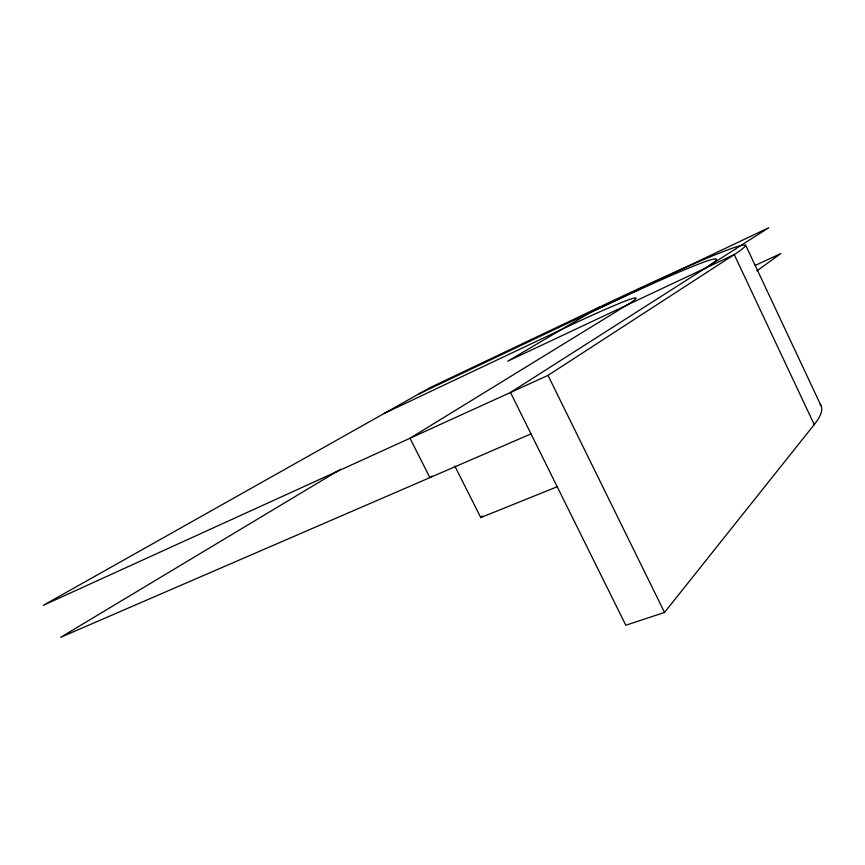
<?xml version="1.0" encoding="UTF-8"?>
<svg xmlns="http://www.w3.org/2000/svg" width="865" height="865" viewBox="0 0 865 865"><rect width="100%" height="100%" fill="white"/><g stroke="black" fill="none" stroke-linecap="round" stroke-linejoin="round"><path stroke-width="1.3" d="M418.584 394.072L768.834 227.7L510.491 392.472L625.817 625.233L664.525 612.431L814.235 424.574A259.673 42.612 -26.2 0 0 820.15 404.323M454.806 466.019L480.767 517.584L482.832 515.962M756.886 270.864L780.89 253.542L755.188 265.414M432.132 476.096L429.905 477.61L409.988 438.263L626.671 305.215A143.006 5.601 -26.4 0 0 562.055 329.208L384.244 413.405M600.418 306.621L507.647 361.235L734.234 254.591A263.23 10.434 -26.4 0 0 600.418 306.621L429.927 387.693L43.25 605.359L548.01 375.378L734.234 254.591L814.235 424.574M340.518 469.327L60.669 637.3L531.013 433.884M480.767 517.584L557.222 486.736M548.01 375.378L664.525 612.431M745.652 245.13L821.058 405.782M590.936 312.211A231.615 9.147 -26.4 0 1 705.386 268.172"/></g></svg>
